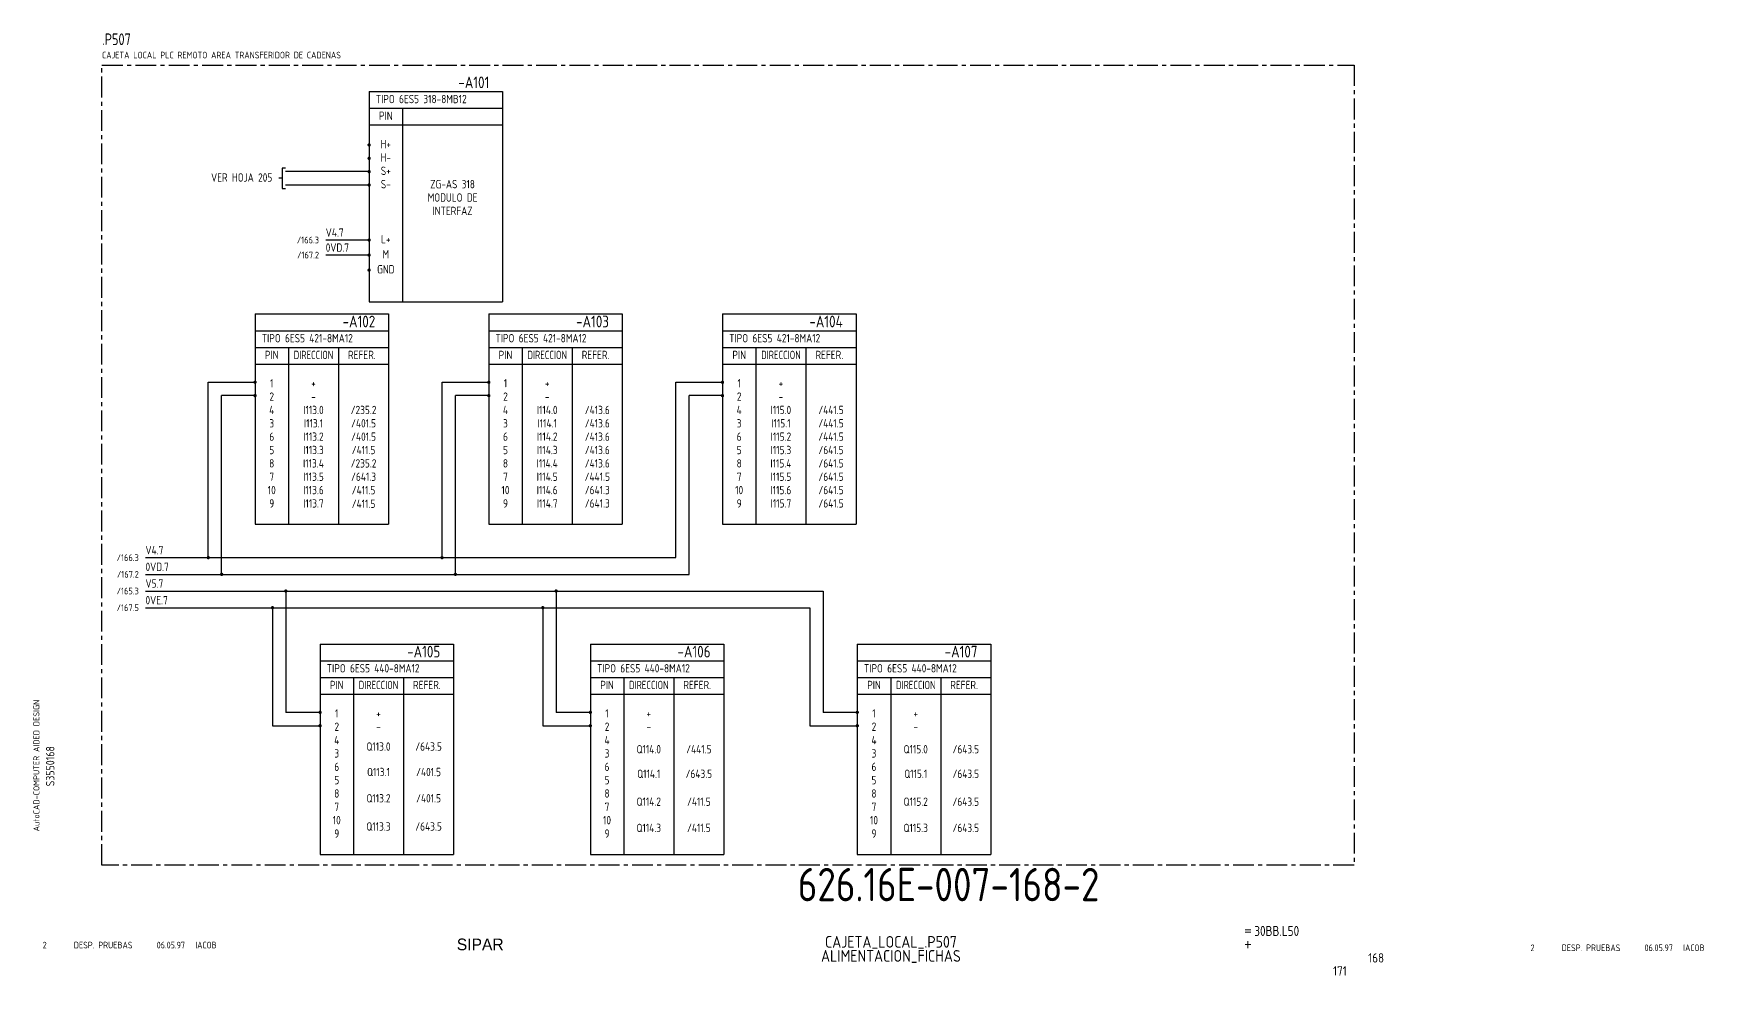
# Model space of a CAD drawing. Extents: x 10 to 1128, y 6 to 566.
# Drawn here: x 10 to 510, y 6 to 288 of the extents above; entities that cross this region are included whole.
import ezdxf
from ezdxf.enums import TextEntityAlignment as Align

# ---------------------------------------------------------------- set-up
doc = ezdxf.new("R2010")
doc.units = 0
doc.header["$LTSCALE"] = 5
doc.header["$MEASUREMENT"] = 0
doc.linetypes.add('CENTER', pattern=[2, 1.25, -0.25, 0.25, -0.25])
doc.layers.get('0').update_dxf_attribs({"linetype": 'CONTINUOUS'})
doc.layers.add('CART', color=7, linetype='CONTINUOUS')
doc.styles.add('DIN', font='DIN.shx', dxfattribs={"width": 0.85})
doc.styles.add('ISO', font='DIN', dxfattribs={"width": 0.8})
doc.styles.add('N', font='ROMANS', dxfattribs={"width": 0.85, "height": 3})
doc.styles.add('X', font='UNIV.SHX', dxfattribs={"height": 3.5})

# ---------------------------------------------------------------- blocks, each defined once
blk = doc.blocks.new('BOX')
at = {"color": 3, "style": 'ISO', "width": 0.8}
blk.add_attdef('BOX', (0, 6), '', height=3.5, dxfattribs=at)
at = {"color": 7, "style": 'ISO', "width": 0.8}
blk.add_attdef('DESC', (0, 2), '', height=2, dxfattribs=at)
blk = doc.blocks.new('REV2')
at = {"color": 3, "style": 'DIN'}
for s, width, p in [('2', 0.9, (12.45, 13.79)), ('DESP. PRUEBAS', 0.8, (21.76, 13.79)), ('06.05.97', 0.9, (46.59, 13.79)), ('IACOB', 0.9, (58.16, 13.79))]:
    blk.add_text(s, height=2, dxfattribs=dict(at, width=width)).set_placement(p)

msp = doc.modelspace()

# ---------------------------------------------------------------- linework, layer by layer
at = {"color": 3}
for p, q in [((110.21, 270.52), (150.21, 270.52)), ((110.21, 270.52), (110.21, 207.52)), ((150.21, 270.52), (150.21, 207.52)), ((110.21, 265.52), (150.21, 265.52)), ((120.21, 265.52), (120.21, 207.52)), ((110.21, 260.52), (150.21, 260.52)), ((110.21, 207.52), (150.21, 207.52)), ((76.05, 203.87), (116.05, 203.87)), ((76.05, 203.87), (76.05, 140.87)), ((116.05, 203.87), (116.05, 140.87)), ((146.05, 203.87), (186.05, 203.87)), ((146.05, 203.87), (146.05, 140.87)), ((186.05, 203.87), (186.05, 140.87)), ((216.05, 203.87), (256.05, 203.87)), ((216.05, 203.87), (216.05, 140.87)), ((256.05, 203.87), (256.05, 140.87)), ((76.05, 198.87), (116.05, 198.87)), ((146.05, 198.87), (186.05, 198.87)), ((216.05, 198.87), (256.05, 198.87)), ((76.05, 193.87), (116.05, 193.87)), ((86.05, 193.87), (86.05, 140.87)), ((101.05, 193.87), (101.05, 140.87)), ((146.05, 193.87), (186.05, 193.87)), ((156.05, 193.87), (156.05, 140.87)), ((171.05, 193.87), (171.05, 140.87)), ((216.05, 193.87), (256.05, 193.87)), ((226.05, 193.87), (226.05, 140.87)), ((241.05, 193.87), (241.05, 140.87)), ((76.05, 188.87), (116.05, 188.87)), ((146.05, 188.87), (186.05, 188.87)), ((216.05, 188.87), (256.05, 188.87)), ((76.05, 140.87), (116.05, 140.87)), ((146.05, 140.87), (186.05, 140.87)), ((216.05, 140.87), (256.05, 140.87)), ((95.52, 104.97), (95.52, 41.97)), ((95.52, 104.97), (135.52, 104.97)), ((135.52, 104.97), (135.52, 41.97)), ((176.47, 104.97), (176.47, 41.97)), ((176.47, 104.97), (216.47, 104.97)), ((216.47, 104.97), (216.47, 41.97)), ((256.42, 104.97), (256.42, 41.97)), ((256.42, 104.97), (296.42, 104.97)), ((296.42, 104.97), (296.42, 41.97)), ((95.52, 99.97), (135.52, 99.97)), ((176.47, 99.97), (216.47, 99.97)), ((256.42, 99.97), (296.42, 99.97)), ((95.52, 94.97), (135.52, 94.97)), ((105.52, 94.97), (105.52, 41.97)), ((120.52, 94.97), (120.52, 41.97)), ((176.47, 94.97), (216.47, 94.97)), ((186.47, 94.97), (186.47, 41.97)), ((201.47, 94.97), (201.47, 41.97)), ((256.42, 94.97), (296.42, 94.97)), ((266.42, 94.97), (266.42, 41.97)), ((281.42, 94.97), (281.42, 41.97)), ((95.52, 89.97), (135.52, 89.97)), ((176.47, 89.97), (216.47, 89.97)), ((256.42, 89.97), (296.42, 89.97)), ((95.52, 41.97), (135.52, 41.97)), ((176.47, 41.97), (216.47, 41.97)), ((256.42, 41.97), (296.42, 41.97))]:
    msp.add_line(p, q, dxfattribs=at)
for p, q in [((84.21, 247.52), (84.21, 241.52)), ((85.21, 247.52), (84.21, 247.52)), ((110.21, 246.52), (85.21, 246.52)), ((84.21, 244.52), (83.21, 244.52)), ((84.21, 241.52), (85.21, 241.52)), ((85.21, 242.52), (110.21, 242.52)), ((110.21, 226.02), (97.21, 226.02)), ((110.21, 221.52), (97.21, 221.52)), ((62.05, 130.87), (62.05, 183.42)), ((62.05, 183.42), (76.05, 183.42)), ((132.05, 130.87), (132.05, 183.42)), ((132.05, 183.42), (146.05, 183.42)), ((202.05, 130.87), (202.05, 183.42)), ((202.05, 183.42), (216.05, 183.42)), ((66.05, 125.87), (66.05, 179.42)), ((76.05, 179.42), (66.05, 179.42)), ((136.05, 125.87), (136.05, 179.42)), ((146.05, 179.42), (136.05, 179.42)), ((206.05, 125.87), (206.05, 179.42)), ((216.05, 179.42), (206.05, 179.42)), ((43.24, 130.87), (202.05, 130.87)), ((43.24, 125.87), (206.05, 125.87)), ((43.24, 120.87), (246.17, 120.87)), ((85.27, 120.87), (85.27, 84.52)), ((166.22, 120.87), (166.22, 84.52)), ((246.17, 120.87), (246.17, 84.52)), ((43.24, 115.87), (242.17, 115.87)), ((81.27, 115.87), (81.27, 80.52)), ((162.22, 115.87), (162.22, 80.52)), ((242.17, 115.87), (242.17, 80.52)), ((81.27, 80.52), (95.27, 80.52)), ((95.27, 84.52), (85.27, 84.52)), ((162.22, 80.52), (176.22, 80.52)), ((176.22, 84.52), (166.22, 84.52)), ((242.17, 80.52), (256.17, 80.52)), ((256.17, 84.52), (246.17, 84.52))]:
    msp.add_line(p, q)
at = {"color": 3, "linetype": 'CENTER'}
msp.add_lwpolyline([(30.21, 38.73), (30.21, 278.44), (405.21, 278.44), (405.21, 38.73)], close=True, dxfattribs=at)
at = {"linetype": 'Continuous', "const_width": 0.5}
for points in [[(109.96, 254.52, 1), (110.46, 254.52, 1)], [(109.96, 250.52, 1), (110.46, 250.52, 1)], [(109.96, 246.52, 1), (110.46, 246.52, 1)], [(109.96, 242.52, 1), (110.46, 242.52, 1)], [(109.96, 226.02, 1), (110.46, 226.02, 1)], [(109.96, 221.52, 1), (110.46, 221.52, 1)], [(109.96, 217.02, 1), (110.46, 217.02, 1)], [(75.8, 183.42, -1), (76.3, 183.42, -1)], [(145.8, 183.42, -1), (146.3, 183.42, -1)], [(215.8, 183.42, -1), (216.3, 183.42, -1)], [(75.8, 179.42, -1), (76.3, 179.42, -1)], [(145.8, 179.42, -1), (146.3, 179.42, -1)], [(215.8, 179.42, -1), (216.3, 179.42, -1)], [(95.27, 84.52, -1), (95.77, 84.52, -1)], [(95.27, 80.52, -1), (95.77, 80.52, -1)], [(176.22, 84.52, -1), (176.72, 84.52, -1)], [(176.22, 80.52, -1), (176.72, 80.52, -1)], [(256.17, 84.52, -1), (256.67, 84.52, -1)], [(256.17, 80.52, -1), (256.67, 80.52, -1)]]:
    msp.add_lwpolyline(points, format="xyb", close=True, dxfattribs=at)
at = {"const_width": 0.5}
for points in [[(61.8, 130.87, -1), (62.3, 130.87, -1)], [(131.8, 130.87, -1), (132.3, 130.87, -1)], [(65.8, 125.87, -1), (66.3, 125.87, -1)], [(135.8, 125.87, -1), (136.3, 125.87, -1)], [(85.02, 120.87, -1), (85.52, 120.87, -1)], [(165.97, 120.87, -1), (166.47, 120.87, -1)], [(81.02, 115.87, -1), (81.52, 115.87, -1)], [(161.97, 115.87, -1), (162.47, 115.87, -1)]]:
    msp.add_lwpolyline(points, format="xyb", close=True, dxfattribs=at)

# ---------------------------------------------------------------- block references
msp.add_blockref('BOX', (30.21, 278.44)).add_auto_attribs({'BOX': '.P507', 'DESC': 'CAJETA LOCAL PLC REMOTO AREA TRANSFERIDOR DE CADENAS'})
at = {"linetype": 'Continuous'}
msp.add_blockref('REV2', (0, 0), dxfattribs=at)
msp.add_blockref('REV2', (445.62, -0.81))

# ---------------------------------------------------------------- texts
at = {"color": 3, "style": 'DIN', "width": 0.85}
for s, p in [('-A101', (146.21, 271.52)), ('-A102', (112.05, 199.87)), ('-A103', (182.05, 199.87)), ('-A104', (252.05, 199.87)), ('-A105', (131.52, 100.97)), ('-A106', (212.47, 100.97)), ('-A107', (292.42, 100.97))]:
    msp.add_text(s, height=3.5, dxfattribs=at).set_placement(p, align=Align.RIGHT)
at = {"style": 'DIN', "width": 0.85}
for s, p in [('TIPO 6ES5 318-8MB12', (112.21, 267.02)), ('V4.7', (97.21, 227.02)), ('0VD.7', (97.21, 222.52)), ('TIPO 6ES5 421-8MA12', (78.05, 195.37)), ('TIPO 6ES5 421-8MA12', (148.05, 195.37)), ('TIPO 6ES5 421-8MA12', (218.05, 195.37)), ('V4.7', (43.24, 131.87)), ('0VD.7', (43.24, 126.87)), ('V5.7', (43.24, 121.87)), ('0VE.7', (43.24, 116.87)), ('TIPO 6ES5 440-8MA12', (97.52, 96.47)), ('TIPO 6ES5 440-8MA12', (178.47, 96.47)), ('TIPO 6ES5 440-8MA12', (258.42, 96.47))]:
    msp.add_text(s, height=2.5, dxfattribs=at).set_placement(p)
at = {"style": 'DIN'}
for s, width, p in [('PIN', 0.85, (115.21, 262.02)), ('H+', 0.85, (115.21, 253.52)), ('H-', 0.85, (115.21, 249.52)), ('S+', 0.85, (115.21, 245.52)), ('S-', 0.85, (115.21, 241.52)), ('ZG-AS 318', 0.85, (135.21, 241.52)), ('MODULO DE', 0.85, (135.21, 237.52)), ('INTERFAZ', 0.85, (135.21, 233.52)), ('L+', 0.85, (115.21, 225.02)), ('M', 0.85, (115.21, 220.52)), ('GND', 0.85, (115.21, 216.02)), ('PIN', 0.85, (81.05, 190.37)), ('DIRECCION', 0.8, (93.55, 190.37)), ('REFER.', 0.85, (108.05, 190.37)), ('PIN', 0.85, (151.05, 190.37)), ('DIRECCION', 0.8, (163.55, 190.37)), ('REFER.', 0.85, (178.05, 190.37)), ('PIN', 0.85, (221.05, 190.37)), ('DIRECCION', 0.8, (233.55, 190.37)), ('REFER.', 0.85, (248.05, 190.37)), ('2', 0.85, (81.05, 177.87)), ('1', 0.85, (81.05, 181.87)), ('+', 0.85, (93.55, 181.87)), ('2', 0.85, (151.05, 177.87)), ('1', 0.85, (151.05, 181.87)), ('+', 0.85, (163.55, 181.87)), ('2', 0.85, (221.05, 177.87)), ('1', 0.85, (221.05, 181.87)), ('+', 0.85, (233.55, 181.87)), ('4', 0.85, (81.05, 173.87)), ('I113.0', 0.85, (93.55, 173.87)), ('-', 0.85, (93.55, 177.87)), ('/235.2', 0.85, (108.55, 173.87)), ('4', 0.85, (151.05, 173.87)), ('I114.0', 0.85, (163.55, 173.87)), ('-', 0.85, (163.55, 177.87)), ('/413.6', 0.85, (178.55, 173.87)), ('4', 0.85, (221.05, 173.87)), ('I115.0', 0.85, (233.55, 173.87)), ('-', 0.85, (233.55, 177.87)), ('/441.5', 0.85, (248.55, 173.87)), ('3', 0.85, (81.05, 169.87)), ('I113.1', 0.85, (93.55, 169.87)), ('/401.5', 0.85, (108.55, 169.87)), ('3', 0.85, (151.05, 169.87)), ('I114.1', 0.85, (163.55, 169.87)), ('/413.6', 0.85, (178.55, 169.87)), ('3', 0.85, (221.05, 169.87)), ('I115.1', 0.85, (233.55, 169.87)), ('/441.5', 0.85, (248.55, 169.87)), ('6', 0.85, (81.05, 165.87)), ('I113.2', 0.85, (93.55, 165.87)), ('/401.5', 0.85, (108.55, 165.87)), ('6', 0.85, (151.05, 165.87)), ('I114.2', 0.85, (163.55, 165.87)), ('/413.6', 0.85, (178.55, 165.87)), ('6', 0.85, (221.05, 165.87)), ('I115.2', 0.85, (233.55, 165.87)), ('/441.5', 0.85, (248.55, 165.87)), ('5', 0.85, (81.05, 161.87)), ('8', 0.85, (81.05, 157.87)), ('I113.4', 0.85, (93.55, 157.87)), ('I113.3', 0.85, (93.55, 161.87)), ('/235.2', 0.85, (108.55, 157.87)), ('/411.5', 0.85, (108.55, 161.87)), ('5', 0.85, (151.05, 161.87)), ('8', 0.85, (151.05, 157.87)), ('I114.4', 0.85, (163.55, 157.87)), ('I114.3', 0.85, (163.55, 161.87)), ('/413.6', 0.85, (178.55, 161.87)), ('/413.6', 0.85, (178.55, 157.87)), ('5', 0.85, (221.05, 161.87)), ('8', 0.85, (221.05, 157.87)), ('I115.4', 0.85, (233.55, 157.87)), ('I115.3', 0.85, (233.55, 161.87)), ('/641.5', 0.85, (248.55, 161.87)), ('/641.5', 0.85, (248.55, 157.87)), ('7', 0.85, (81.05, 153.87)), ('I113.5', 0.85, (93.55, 153.87)), ('/641.3', 0.85, (108.55, 153.87)), ('7', 0.85, (151.05, 153.87)), ('I114.5', 0.85, (163.55, 153.87)), ('/441.5', 0.85, (178.55, 153.87)), ('7', 0.85, (221.05, 153.87)), ('I115.5', 0.85, (233.55, 153.87)), ('/641.5', 0.85, (248.55, 153.87)), ('10', 0.85, (81.05, 149.87)), ('I113.6', 0.85, (93.55, 149.87)), ('/411.5', 0.85, (108.55, 149.85)), ('10', 0.85, (151.05, 149.87)), ('I114.6', 0.85, (163.55, 149.87)), ('/641.3', 0.85, (178.55, 149.87)), ('10', 0.85, (221.05, 149.87)), ('I115.6', 0.85, (233.55, 149.87)), ('/641.5', 0.85, (248.55, 149.87)), ('9', 0.85, (81.05, 145.87)), ('I113.7', 0.85, (93.55, 145.87)), ('/411.5', 0.85, (108.55, 145.78)), ('9', 0.85, (151.05, 145.87)), ('I114.7', 0.85, (163.55, 145.87)), ('/641.3', 0.85, (178.55, 145.87)), ('9', 0.85, (221.05, 145.87)), ('I115.7', 0.85, (233.55, 145.87)), ('/641.5', 0.85, (248.55, 145.87)), ('PIN', 0.85, (100.52, 91.47)), ('DIRECCION', 0.8, (113.02, 91.47)), ('REFER.', 0.85, (127.52, 91.47)), ('PIN', 0.85, (181.47, 91.47)), ('DIRECCION', 0.8, (193.97, 91.47)), ('REFER.', 0.85, (208.47, 91.47)), ('PIN', 0.85, (261.42, 91.47)), ('DIRECCION', 0.8, (273.92, 91.47)), ('REFER.', 0.85, (288.42, 91.47)), ('1', 0.85, (100.52, 82.97)), ('1', 0.85, (181.47, 82.97)), ('1', 0.85, (261.42, 82.97)), ('2', 0.85, (100.52, 78.97)), ('+', 0.85, (113.02, 82.97)), ('-', 0.85, (113.02, 78.97)), ('2', 0.85, (181.47, 78.97)), ('+', 0.85, (193.97, 82.97)), ('-', 0.85, (193.97, 78.97)), ('2', 0.85, (261.42, 78.97)), ('+', 0.85, (273.92, 82.97)), ('-', 0.85, (273.92, 78.97)), ('4', 0.85, (100.52, 74.97)), ('Q113.0', 0.85, (113.02, 73.03)), ('/643.5', 0.85, (128.02, 73.03)), ('4', 0.85, (181.47, 74.97)), ('4', 0.85, (261.42, 74.97)), ('3', 0.85, (100.52, 70.97)), ('3', 0.85, (181.47, 70.97)), ('Q114.0', 0.85, (193.97, 72.23)), ('/441.5', 0.85, (208.97, 72.23)), ('3', 0.85, (261.42, 70.97)), ('Q115.0', 0.85, (273.92, 72.23)), ('/643.5', 0.85, (288.92, 72.23)), ('6', 0.85, (100.52, 66.97)), ('5', 0.85, (100.52, 62.97)), ('Q113.1', 0.85, (113.02, 65.4)), ('/401.5', 0.85, (128.02, 65.4)), ('5', 0.85, (181.47, 62.97)), ('6', 0.85, (181.47, 66.97)), ('Q114.1', 0.85, (193.97, 64.86)), ('/643.5', 0.85, (208.97, 64.86)), ('6', 0.85, (261.42, 66.97)), ('5', 0.85, (261.42, 62.97)), ('Q115.1', 0.85, (273.92, 64.86)), ('/643.5', 0.85, (288.92, 64.86)), ('8', 0.85, (100.52, 58.97)), ('Q113.2', 0.85, (113.02, 57.52)), ('/401.5', 0.85, (128.02, 57.52)), ('8', 0.85, (181.47, 58.97)), ('8', 0.85, (261.42, 58.97)), ('7', 0.85, (100.52, 54.97)), ('7', 0.85, (181.47, 54.97)), ('Q114.2', 0.85, (193.97, 56.51)), ('/411.5', 0.85, (208.97, 56.51)), ('7', 0.85, (261.42, 54.97)), ('Q115.2', 0.85, (273.92, 56.51)), ('/643.5', 0.85, (288.92, 56.51)), ('10', 0.85, (100.52, 50.97)), ('Q113.3', 0.85, (113.02, 49.08)), ('/643.5', 0.85, (128.02, 49.08)), ('10', 0.85, (181.47, 50.97)), ('Q114.3', 0.85, (193.97, 48.66)), ('/411.5', 0.85, (208.97, 48.66)), ('10', 0.85, (261.42, 50.97)), ('Q115.3', 0.85, (273.92, 48.66)), ('/643.5', 0.85, (288.92, 48.66)), ('9', 0.85, (100.52, 46.97)), ('9', 0.85, (181.47, 46.97)), ('9', 0.85, (261.42, 46.97))]:
    msp.add_text(s, height=2.5, dxfattribs=dict(at, width=width)).set_placement(p, align=Align.CENTER)
at = {"style": 'DIN', "width": 0.85}
for s, height, p in [('VER HOJA 205', 2.5, (81.21, 243.52)), ('/166.3', 2, (95.21, 225.02)), ('/167.2', 2, (95.21, 220.52)), ('/166.3', 2, (41.24, 129.87)), ('/167.2', 2, (41.24, 124.87)), ('/165.3', 2, (41.24, 119.87)), ('/167.5', 2, (41.24, 114.87))]:
    msp.add_text(s, height=height, dxfattribs=at).set_placement(p, align=Align.RIGHT)
at = {"color": 2, "insert": (238.59, 37.92), "char_height": 10, "width": 111.0411, "attachment_point": 1, "style": 'DIN'}
msp.add_mtext('626.16E-007-168-2', dxfattribs=at)
at = {"layer": 'CART', "color": 1, "style": 'DIN', "width": 0.9}
msp.add_text('AutoCAD-COMPUTER AIDED DESIGN', height=1.8, rotation=90, dxfattribs=at).set_placement((11.47, 48.84))
at = {"layer": 'CART', "color": 3, "style": 'N', "width": 0.85}
for s, p in [('=', (372.24, 17.91)), ('+', (372.24, 13.87))]:
    msp.add_text(s, height=2.5, dxfattribs=at).set_placement(p)
at = {"layer": 'CART', "color": 3, "style": 'DIN', "width": 0.9, "flags": 1}
msp.add_attdef('S3550168', text='', height=2.5, rotation=90, dxfattribs=at).set_placement((15.95, 68.38), align=Align.CENTER)
at = {"layer": 'CART', "color": 3, "style": 'DIN', "width": 0.85}
msp.add_attdef('30BB.L50', text='', height=3, dxfattribs=at).set_placement((375.33, 16.63), align=Align.BOTTOM_LEFT)
at = {"layer": 'CART', "color": 6, "style": 'X', "flags": 1}
msp.add_attdef('SIPAR', text='', height=3.5, dxfattribs=at).set_placement((143.5, 15), align=Align.MIDDLE)
at = {"layer": 'CART', "color": 2, "style": 'DIN', "width": 0.9, "flags": 1}
for tag, p in [('CAJETA_LOCAL_.P507', (266.5, 15.6)), ('ALIMENTACION_FICHAS', (266.5, 11.39))]:
    msp.add_attdef(tag, text='', height=3.5, dxfattribs=at).set_placement(p, align=Align.MIDDLE)
msp.add_attdef('168', text='', height=2.8, dxfattribs=at).set_placement((414.2, 9.56), align=Align.RIGHT)
at = {"layer": 'CART', "color": 7, "style": 'DIN', "width": 0.9, "flags": 1}
msp.add_attdef('171', (398.93, 5.65), '', height=2.8, dxfattribs=at)

doc.saveas('drawing.dxf')
